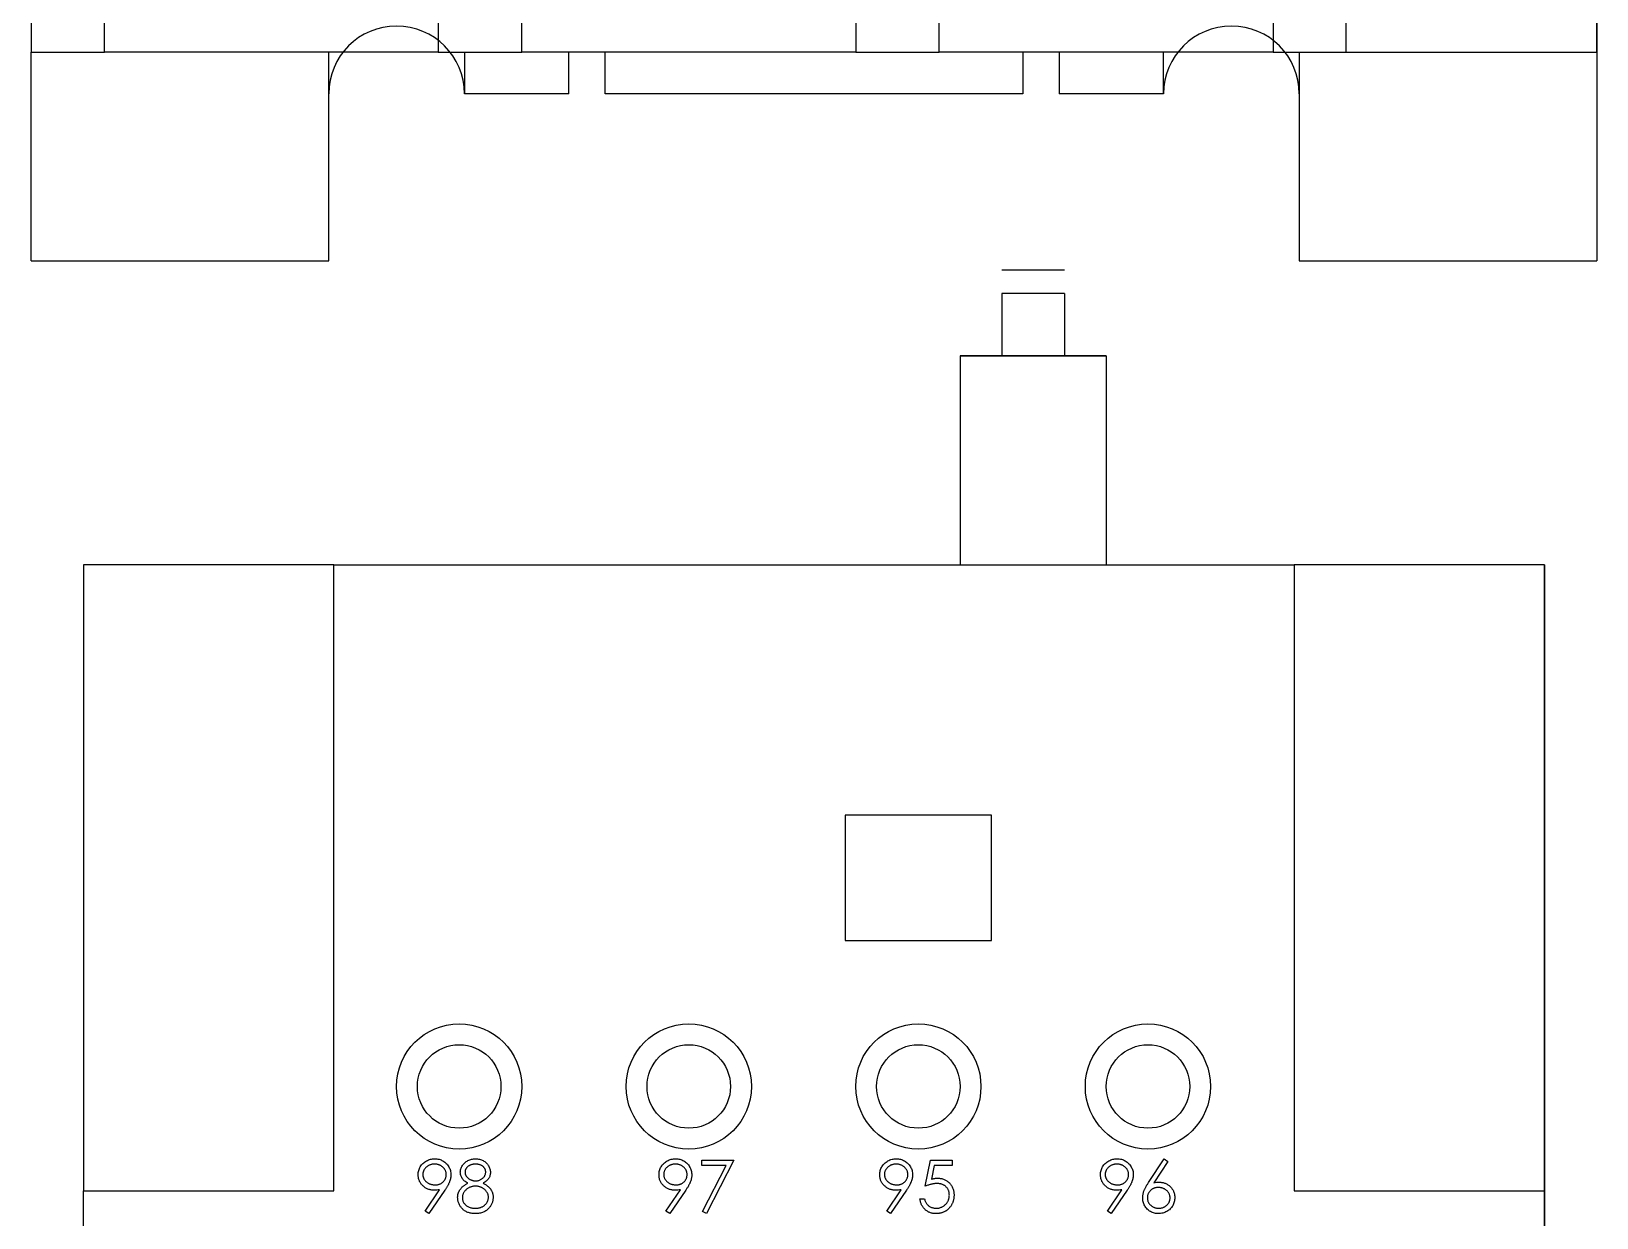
# Model space of a CAD drawing. Extents: x 406079 to 406779, y 334320 to 335420.
# Drawn here: x 406421 to 406496, y 334504.5 to 334561.4 of the extents above; entities that cross this region are included whole.
import ezdxf

# ---------------------------------------------------------------- set-up
doc = ezdxf.new("R2010")
doc.units = 0
doc.header["$MEASUREMENT"] = 0
for name, color, linetype in [('PV-1A6A', 7, 'Continuous'), ('PV-2418', 7, 'Continuous'), ('PV-2878', 7, 'Continuous')]:
    doc.layers.add(name, color=color, linetype=linetype)

# ---------------------------------------------------------------- blocks, each defined once
blk = doc.blocks.new('Manufacturer上海良信PartName接触器SeriesNDC1ShellFrameLimitingCurrentRemarkPartTypeMinCurrent38.1MaxCurrent65Poles3PMinPower0MaxPower0LibType3DelFlgfalseUpdateDate2023-01-0100000')
at = {"layer": 'PV-1A6A'}
blk.add_line((37.5, -50), (37.5, -64), dxfattribs=at)
for centre in [(-20, -56), (20, -56)]:
    blk.add_arc(centre, 3.25, 0, 180, dxfattribs=at)
at = {"layer": 'PV-2418'}
for p, q in [((-37.5, -29), (-37.5, -54)), ((25.5, -54), (25.5, -29)), ((37.5, -54), (37.5, -39.5)), ((-34, -54), (-34, -43)), ((-18, -43), (-18, -54)), ((-14, -54), (-14, -43)), ((2, -43), (2, -54)), ((6, -54), (6, -43)), ((22, -43), (22, -54)), ((-18, -54), (-34, -54)), ((-23.25, -64), (-23.25, -54)), ((-16.75, -54), (-16.75, -56)), ((2, -54), (-14, -54)), ((-11.75, -56), (-11.75, -54)), ((-10, -56), (-10, -54)), ((22, -54), (6, -54)), ((10, -54), (10, -56)), ((11.75, -54), (11.75, -56)), ((16.75, -56), (16.75, -54)), ((-37.5, -64), (-37.5, -54)), ((-37.5, -54), (-34, -54)), ((-18, -54), (-14, -54)), ((2, -54), (6, -54)), ((22, -54), (25.5, -54)), ((23.25, -54), (23.25, -64)), ((25.5, -54), (37.5, -54)), ((37.5, -54), (37.5, -64)), ((-11.75, -56), (-16.75, -56)), ((10, -56), (-10, -56)), ((16.75, -56), (11.75, -56)), ((-37.5, -64), (-23.25, -64)), ((23.25, -64), (37.5, -64))]:
    blk.add_line(p, q, dxfattribs=at)
blk = doc.blocks.new('Manufacturer上海良信PartName热继电器SeriesNDR2-95ShellFrameLimitingCurrentRemarkPartTypeMinCurrent17MaxCurrent104Poles3PMinPower0MaxPower0LibType3DelFlgfalseUpdateDate2023-01-0100000')
at = {"layer": 'PV-2878'}
for p, q in [((12, 37.056), (9, 37.056)), ((9, 35.944), (9, 32.944)), ((12, 35.944), (9, 35.944)), ((12, 35.944), (12, 32.944)), ((7, 32.944), (14, 32.944)), ((7, 32.944), (7, 22.944)), ((14, 32.944), (7, 32.944)), ((14, 32.944), (14, 22.944)), ((-35, 22.944), (-35, -7.056)), ((-23, 22.944), (-35, 22.944)), ((-23, 22.944), (23, 22.944)), ((-23, -7.056), (-23, 22.944)), ((23, 22.944), (23, -7.056)), ((23, 22.944), (23, -7.056)), ((23, 22.944), (23, 22.944)), ((35, 22.944), (23, 22.944)), ((35, -7.056), (35, 22.944)), ((35, 22.944), (35, 22.944)), ((35, 22.944), (35, 12.944)), ((35, 12.944), (35, -17.056)), ((8.5, 10.944), (1.5, 10.944)), ((1.5, 10.944), (1.5, 4.944)), ((8.5, 4.944), (8.5, 10.944)), ((1.5, 4.944), (8.5, 4.944)), ((-5.375, -5.84), (-5.375, -5.584)), ((-5.375, -5.584), (-3.836, -5.584)), ((-4.216, -5.84), (-5.375, -5.84)), ((-5.344, -8.042), (-4.216, -5.84)), ((-3.836, -5.584), (-5.151, -8.148)), ((5.33, -6.834), (5.587, -5.584)), ((5.587, -5.584), (6.612, -5.584)), ((5.762, -5.84), (5.627, -6.498)), ((6.612, -5.84), (5.762, -5.84)), ((6.612, -5.584), (6.612, -5.84)), ((16.026, -6.661), (16.773, -5.52)), ((16.945, -5.656), (16.285, -6.666)), ((16.773, -5.52), (16.945, -5.656)), ((-35, -7.056), (-23, -7.056)), ((-35, -12.056), (-35, -7.056)), ((-18.631, -8.023), (-17.936, -7.007)), ((-17.682, -7.022), (-18.452, -8.148)), ((-7.093, -8.023), (-6.398, -7.007)), ((-6.144, -7.022), (-6.913, -8.148)), ((3.484, -8.023), (4.179, -7.007)), ((4.433, -7.022), (3.664, -8.148)), ((5.074, -7.443), (5.298, -7.443)), ((14.061, -8.023), (14.756, -7.007)), ((15.01, -7.022), (14.24, -8.148)), ((23, -7.056), (35, -7.056)), ((35, -12.056), (35, -7.056)), ((35, -7.056), (35, -7.056)), ((-18.452, -8.148), (-18.631, -8.023)), ((-6.913, -8.148), (-7.093, -8.023)), ((-5.151, -8.148), (-5.344, -8.042)), ((3.664, -8.148), (3.484, -8.023)), ((14.24, -8.148), (14.061, -8.023))]:
    blk.add_line(p, q, dxfattribs=at)
for centre, radius in [((-17, -2.056), 3), ((-6, -2.056), 3), ((5, -2.056), 3), ((16, -2.056), 3), ((-17, -2.056), 2), ((-6, -2.056), 2), ((5, -2.056), 2), ((16, -2.056), 2)]:
    blk.add_circle(centre, radius, dxfattribs=at)
for points, knots in [([(-18.965, -6.286), (-18.963, -6.251), (-18.961, -6.182), (-18.941, -6.082), (-18.909, -5.987), (-18.864, -5.898), (-18.808, -5.816), (-18.74, -5.742), (-18.661, -5.677), (-18.573, -5.621), (-18.478, -5.576), (-18.378, -5.543), (-18.274, -5.524), (-18.204, -5.521), (-18.169, -5.52)], [0, 0, 0, 0, 0.085249, 0.167327, 0.248175, 0.328829, 0.409908, 0.490584, 0.572993, 0.658265, 0.744222, 0.82906, 0.913938, 1, 1, 1, 1]), ([(-18.18, -5.776), (-18.199, -5.777), (-18.237, -5.778), (-18.292, -5.784), (-18.345, -5.796), (-18.395, -5.812), (-18.444, -5.833), (-18.491, -5.858), (-18.535, -5.888), (-18.577, -5.921), (-18.615, -5.958), (-18.648, -5.998), (-18.677, -6.039), (-18.7, -6.082), (-18.718, -6.127), (-18.731, -6.174), (-18.739, -6.223), (-18.74, -6.256), (-18.74, -6.273)], [0, 0, 0, 0, 0.068712, 0.134812, 0.199538, 0.263335, 0.326747, 0.390328, 0.454126, 0.519203, 0.58351, 0.645497, 0.70529, 0.763488, 0.821856, 0.880004, 0.939108, 1, 1, 1, 1]), ([(-17.618, -6.273), (-17.619, -6.256), (-17.62, -6.223), (-17.627, -6.174), (-17.641, -6.127), (-17.659, -6.082), (-17.682, -6.039), (-17.71, -5.998), (-17.744, -5.958), (-17.782, -5.921), (-17.824, -5.888), (-17.868, -5.858), (-17.915, -5.833), (-17.964, -5.812), (-18.015, -5.796), (-18.068, -5.784), (-18.123, -5.778), (-18.161, -5.777), (-18.18, -5.776)], [0, 0, 0, 0, 0.0607601, 0.1197352, 0.1777569, 0.235999, 0.2940704, 0.3537332, 0.4159726, 0.4801398, 0.5450761, 0.6087349, 0.6721779, 0.7354528, 0.7991116, 0.8642837, 0.9308371, 1, 1, 1, 1]), ([(-18.169, -5.52), (-18.134, -5.521), (-18.066, -5.524), (-17.965, -5.543), (-17.869, -5.575), (-17.777, -5.619), (-17.692, -5.674), (-17.616, -5.74), (-17.55, -5.816), (-17.495, -5.901), (-17.45, -5.993), (-17.418, -6.089), (-17.398, -6.187), (-17.395, -6.254), (-17.394, -6.288)], [0, 0, 0, 0, 0.085532, 0.169003, 0.251943, 0.335682, 0.419409, 0.501265, 0.583703, 0.668, 0.751919, 0.834598, 0.916526, 1, 1, 1, 1]), ([(-16.945, -6.162), (-16.944, -6.135), (-16.942, -6.081), (-16.923, -6.002), (-16.892, -5.923), (-16.85, -5.847), (-16.797, -5.775), (-16.735, -5.71), (-16.663, -5.653), (-16.582, -5.606), (-16.496, -5.567), (-16.404, -5.54), (-16.31, -5.523), (-16.245, -5.521), (-16.213, -5.52)], [0, 0, 0, 0, 0.074058, 0.14887, 0.226668, 0.307735, 0.391157, 0.473929, 0.557928, 0.644989, 0.733364, 0.821092, 0.909287, 1, 1, 1, 1]), ([(-16.225, -5.776), (-16.243, -5.777), (-16.277, -5.778), (-16.327, -5.783), (-16.375, -5.792), (-16.421, -5.804), (-16.464, -5.821), (-16.506, -5.84), (-16.544, -5.864), (-16.58, -5.891), (-16.613, -5.92), (-16.642, -5.951), (-16.666, -5.983), (-16.687, -6.017), (-16.702, -6.052), (-16.713, -6.088), (-16.72, -6.126), (-16.721, -6.152), (-16.721, -6.165)], [0, 0, 0, 0, 0.075243, 0.147209, 0.216447, 0.284025, 0.350655, 0.415031, 0.47963, 0.544652, 0.608044, 0.667828, 0.725114, 0.780992, 0.835527, 0.889438, 0.944072, 1, 1, 1, 1]), ([(-15.727, -6.16), (-15.728, -6.148), (-15.729, -6.125), (-15.735, -6.09), (-15.745, -6.056), (-15.759, -6.022), (-15.777, -5.99), (-15.799, -5.958), (-15.825, -5.927), (-15.855, -5.896), (-15.888, -5.868), (-15.926, -5.843), (-15.967, -5.822), (-16.012, -5.805), (-16.06, -5.793), (-16.112, -5.783), (-16.167, -5.778), (-16.206, -5.777), (-16.225, -5.776)], [0, 0, 0, 0, 0.050902, 0.101034, 0.151084, 0.203062, 0.256248, 0.310847, 0.368769, 0.430015, 0.49252, 0.556049, 0.621996, 0.690192, 0.761385, 0.836356, 0.915487, 1, 1, 1, 1]), ([(-16.213, -5.52), (-16.181, -5.521), (-16.118, -5.523), (-16.026, -5.54), (-15.938, -5.568), (-15.854, -5.607), (-15.776, -5.654), (-15.707, -5.712), (-15.646, -5.776), (-15.596, -5.848), (-15.554, -5.924), (-15.525, -6.004), (-15.507, -6.086), (-15.504, -6.141), (-15.503, -6.169)], [0, 0, 0, 0, 0.08941, 0.176306, 0.262626, 0.349446, 0.435498, 0.518928, 0.601355, 0.684256, 0.765807, 0.844877, 0.92228, 1, 1, 1, 1]), ([(-7.426, -6.286), (-7.425, -6.251), (-7.422, -6.182), (-7.403, -6.082), (-7.371, -5.987), (-7.326, -5.898), (-7.269, -5.816), (-7.201, -5.742), (-7.122, -5.677), (-7.034, -5.621), (-6.939, -5.576), (-6.839, -5.543), (-6.736, -5.524), (-6.666, -5.521), (-6.63, -5.52)], [0, 0, 0, 0, 0.085249, 0.167327, 0.248175, 0.328829, 0.409908, 0.490584, 0.572993, 0.658265, 0.744222, 0.82906, 0.913938, 1, 1, 1, 1]), ([(-6.642, -5.776), (-6.661, -5.777), (-6.698, -5.778), (-6.753, -5.784), (-6.806, -5.796), (-6.857, -5.812), (-6.906, -5.833), (-6.952, -5.858), (-6.997, -5.888), (-7.038, -5.921), (-7.077, -5.958), (-7.11, -5.998), (-7.138, -6.039), (-7.162, -6.082), (-7.18, -6.127), (-7.193, -6.174), (-7.2, -6.223), (-7.201, -6.256), (-7.202, -6.273)], [0, 0, 0, 0, 0.068712, 0.134812, 0.199538, 0.263335, 0.326747, 0.390328, 0.454126, 0.519203, 0.58351, 0.645497, 0.70529, 0.763488, 0.821856, 0.880004, 0.939108, 1, 1, 1, 1]), ([(-6.08, -6.273), (-6.08, -6.256), (-6.081, -6.223), (-6.089, -6.174), (-6.102, -6.127), (-6.12, -6.082), (-6.144, -6.039), (-6.172, -5.998), (-6.205, -5.958), (-6.244, -5.921), (-6.286, -5.888), (-6.33, -5.858), (-6.377, -5.833), (-6.425, -5.812), (-6.476, -5.796), (-6.529, -5.784), (-6.585, -5.778), (-6.623, -5.777), (-6.642, -5.776)], [0, 0, 0, 0, 0.06076, 0.119735, 0.177757, 0.235999, 0.29407, 0.353733, 0.415973, 0.48014, 0.545076, 0.608735, 0.672178, 0.735453, 0.799112, 0.864284, 0.930837, 1, 1, 1, 1]), ([(-6.63, -5.52), (-6.596, -5.521), (-6.527, -5.524), (-6.427, -5.543), (-6.33, -5.575), (-6.239, -5.619), (-6.154, -5.674), (-6.078, -5.74), (-6.012, -5.816), (-5.956, -5.901), (-5.911, -5.993), (-5.879, -6.089), (-5.859, -6.187), (-5.857, -6.254), (-5.856, -6.288)], [0, 0, 0, 0, 0.085532, 0.169003, 0.251943, 0.335682, 0.419409, 0.501265, 0.583703, 0.668, 0.751919, 0.834598, 0.916526, 1, 1, 1, 1]), ([(3.151, -6.286), (3.152, -6.251), (3.154, -6.182), (3.174, -6.082), (3.206, -5.987), (3.251, -5.898), (3.308, -5.816), (3.376, -5.742), (3.454, -5.677), (3.543, -5.621), (3.638, -5.576), (3.738, -5.543), (3.841, -5.524), (3.911, -5.521), (3.947, -5.52)], [0, 0, 0, 0, 0.085249, 0.167327, 0.248175, 0.328829, 0.409908, 0.490584, 0.572993, 0.658265, 0.744222, 0.82906, 0.913938, 1, 1, 1, 1]), ([(3.935, -5.776), (3.916, -5.777), (3.879, -5.778), (3.824, -5.784), (3.771, -5.796), (3.72, -5.812), (3.671, -5.833), (3.625, -5.858), (3.58, -5.888), (3.539, -5.921), (3.5, -5.958), (3.467, -5.998), (3.439, -6.039), (3.415, -6.082), (3.397, -6.127), (3.384, -6.174), (3.377, -6.223), (3.376, -6.256), (3.375, -6.273)], [0, 0, 0, 0, 0.068712, 0.134812, 0.199538, 0.263335, 0.326747, 0.390328, 0.454126, 0.519203, 0.58351, 0.645497, 0.70529, 0.763488, 0.821856, 0.880004, 0.939108, 1, 1, 1, 1]), ([(4.497, -6.273), (4.496, -6.256), (4.495, -6.223), (4.488, -6.174), (4.475, -6.127), (4.457, -6.082), (4.433, -6.039), (4.405, -5.998), (4.372, -5.958), (4.333, -5.921), (4.291, -5.888), (4.247, -5.858), (4.2, -5.833), (4.152, -5.812), (4.101, -5.796), (4.047, -5.784), (3.992, -5.778), (3.954, -5.777), (3.935, -5.776)], [0, 0, 0, 0, 0.06076, 0.119735, 0.177757, 0.235999, 0.29407, 0.353733, 0.415973, 0.48014, 0.545076, 0.608735, 0.672178, 0.735453, 0.799112, 0.864284, 0.930837, 1, 1, 1, 1]), ([(3.947, -5.52), (3.981, -5.521), (4.05, -5.524), (4.15, -5.543), (4.247, -5.575), (4.338, -5.619), (4.423, -5.674), (4.499, -5.74), (4.565, -5.816), (4.621, -5.901), (4.665, -5.993), (4.698, -6.089), (4.718, -6.187), (4.72, -6.254), (4.721, -6.288)], [0, 0, 0, 0, 0.085532, 0.169003, 0.251943, 0.335682, 0.419409, 0.501265, 0.583703, 0.668, 0.751919, 0.834598, 0.916526, 1, 1, 1, 1]), ([(13.728, -6.286), (13.729, -6.251), (13.731, -6.182), (13.751, -6.082), (13.783, -5.987), (13.828, -5.898), (13.885, -5.816), (13.952, -5.742), (14.031, -5.677), (14.12, -5.621), (14.215, -5.576), (14.315, -5.543), (14.418, -5.524), (14.488, -5.521), (14.523, -5.52)], [0, 0, 0, 0, 0.0852491, 0.1673266, 0.2481753, 0.3288291, 0.4099081, 0.4905845, 0.5729935, 0.6582649, 0.7442216, 0.8290604, 0.9139383, 1, 1, 1, 1]), ([(14.512, -5.776), (14.493, -5.777), (14.456, -5.778), (14.4, -5.784), (14.348, -5.796), (14.297, -5.812), (14.248, -5.833), (14.201, -5.858), (14.157, -5.888), (14.116, -5.921), (14.077, -5.958), (14.044, -5.998), (14.016, -6.039), (13.992, -6.082), (13.974, -6.127), (13.961, -6.174), (13.953, -6.223), (13.953, -6.256), (13.952, -6.273)], [0, 0, 0, 0, 0.068712, 0.134812, 0.199538, 0.263335, 0.326747, 0.390328, 0.454126, 0.519203, 0.58351, 0.645497, 0.70529, 0.763488, 0.821856, 0.880004, 0.939108, 1, 1, 1, 1]), ([(15.074, -6.273), (15.073, -6.256), (15.072, -6.223), (15.065, -6.174), (15.052, -6.127), (15.034, -6.082), (15.01, -6.039), (14.982, -5.998), (14.948, -5.958), (14.91, -5.921), (14.868, -5.888), (14.824, -5.858), (14.777, -5.833), (14.728, -5.812), (14.678, -5.796), (14.624, -5.784), (14.569, -5.778), (14.531, -5.777), (14.512, -5.776)], [0, 0, 0, 0, 0.06076, 0.119735, 0.177757, 0.235999, 0.29407, 0.353733, 0.415973, 0.48014, 0.545076, 0.608735, 0.672178, 0.735453, 0.799112, 0.864284, 0.930837, 1, 1, 1, 1]), ([(14.523, -5.52), (14.558, -5.521), (14.627, -5.524), (14.727, -5.543), (14.824, -5.575), (14.915, -5.619), (15, -5.674), (15.076, -5.74), (15.142, -5.816), (15.198, -5.901), (15.242, -5.993), (15.275, -6.089), (15.294, -6.187), (15.297, -6.254), (15.298, -6.288)], [0, 0, 0, 0, 0.085532, 0.169003, 0.251943, 0.335682, 0.419409, 0.501265, 0.583703, 0.668, 0.751919, 0.834598, 0.916526, 1, 1, 1, 1]), ([(-18.199, -7.026), (-18.225, -7.026), (-18.277, -7.024), (-18.352, -7.014), (-18.425, -6.998), (-18.495, -6.974), (-18.562, -6.944), (-18.625, -6.907), (-18.686, -6.863), (-18.743, -6.813), (-18.794, -6.759), (-18.84, -6.701), (-18.878, -6.639), (-18.91, -6.574), (-18.934, -6.506), (-18.952, -6.436), (-18.963, -6.362), (-18.964, -6.311), (-18.965, -6.286)], [0, 0, 0, 0, 0.066295, 0.130131, 0.192862, 0.25436, 0.31591, 0.377338, 0.440205, 0.504175, 0.568034, 0.630228, 0.690861, 0.751422, 0.811466, 0.87275, 0.935391, 1, 1, 1, 1]), ([(-18.74, -6.273), (-18.74, -6.29), (-18.739, -6.323), (-18.731, -6.372), (-18.717, -6.419), (-18.699, -6.465), (-18.674, -6.508), (-18.644, -6.549), (-18.61, -6.588), (-18.57, -6.625), (-18.527, -6.659), (-18.48, -6.689), (-18.432, -6.714), (-18.381, -6.734), (-18.328, -6.75), (-18.273, -6.762), (-18.216, -6.768), (-18.177, -6.769), (-18.157, -6.77)], [0, 0, 0, 0, 0.05954, 0.117423, 0.17444, 0.231734, 0.289722, 0.3492, 0.410516, 0.47508, 0.540094, 0.604444, 0.668697, 0.73211, 0.796739, 0.862906, 0.930462, 1, 1, 1, 1]), ([(-18.157, -6.77), (-18.137, -6.769), (-18.099, -6.768), (-18.042, -6.762), (-17.989, -6.751), (-17.938, -6.734), (-17.89, -6.714), (-17.845, -6.689), (-17.804, -6.659), (-17.766, -6.626), (-17.732, -6.588), (-17.701, -6.549), (-17.675, -6.508), (-17.655, -6.464), (-17.638, -6.419), (-17.627, -6.372), (-17.62, -6.323), (-17.619, -6.29), (-17.618, -6.273)], [0, 0, 0, 0, 0.072713, 0.141547, 0.208363, 0.272462, 0.33539, 0.397711, 0.459383, 0.522098, 0.584315, 0.644392, 0.703345, 0.761509, 0.82003, 0.878517, 0.938265, 1, 1, 1, 1]), ([(-17.394, -6.288), (-17.395, -6.314), (-17.397, -6.368), (-17.409, -6.449), (-17.429, -6.531), (-17.452, -6.601), (-17.474, -6.658), (-17.495, -6.704), (-17.518, -6.752), (-17.545, -6.802), (-17.575, -6.854), (-17.607, -6.908), (-17.643, -6.965), (-17.669, -7.003), (-17.682, -7.022)], [0, 0, 0, 0, 0.09832, 0.1994175, 0.3056026, 0.4161624, 0.4745824, 0.5370065, 0.6038574, 0.6740896, 0.749417, 0.8282535, 0.9120542, 1, 1, 1, 1]), ([(-17.074, -7.376), (-17.073, -7.359), (-17.072, -7.324), (-17.067, -7.273), (-17.058, -7.223), (-17.045, -7.174), (-17.029, -7.127), (-17.008, -7.082), (-16.985, -7.037), (-16.958, -6.993), (-16.926, -6.952), (-16.89, -6.911), (-16.85, -6.871), (-16.804, -6.833), (-16.755, -6.795), (-16.701, -6.759), (-16.643, -6.724), (-16.601, -6.702), (-16.58, -6.691)], [0, 0, 0, 0, 0.058854, 0.116315, 0.172675, 0.22878, 0.28458, 0.340257, 0.39663, 0.453507, 0.512318, 0.572648, 0.636022, 0.702363, 0.771483, 0.844184, 0.92007, 1, 1, 1, 1]), ([(-16.58, -6.691), (-16.609, -6.676), (-16.665, -6.645), (-16.74, -6.589), (-16.804, -6.528), (-16.855, -6.461), (-16.896, -6.39), (-16.924, -6.316), (-16.943, -6.24), (-16.944, -6.188), (-16.945, -6.162)], [0, 0, 0, 0, 0.14586, 0.282426, 0.41085, 0.535029, 0.654701, 0.770133, 0.884556, 1, 1, 1, 1]), ([(-16.721, -6.165), (-16.721, -6.178), (-16.72, -6.204), (-16.712, -6.242), (-16.701, -6.279), (-16.683, -6.315), (-16.662, -6.351), (-16.636, -6.385), (-16.605, -6.419), (-16.57, -6.451), (-16.532, -6.481), (-16.491, -6.506), (-16.449, -6.528), (-16.406, -6.546), (-16.36, -6.56), (-16.314, -6.57), (-16.265, -6.577), (-16.233, -6.577), (-16.216, -6.578)], [0, 0, 0, 0, 0.0545639, 0.1078262, 0.1619237, 0.2175097, 0.2744983, 0.3348148, 0.3975549, 0.4647546, 0.5329012, 0.6000972, 0.6653542, 0.7310836, 0.7968835, 0.8632916, 0.9308312, 1, 1, 1, 1]), ([(-16.216, -6.578), (-16.195, -6.577), (-16.153, -6.576), (-16.09, -6.564), (-16.03, -6.546), (-15.971, -6.521), (-15.917, -6.49), (-15.869, -6.453), (-15.827, -6.41), (-15.791, -6.363), (-15.764, -6.313), (-15.742, -6.262), (-15.73, -6.211), (-15.728, -6.177), (-15.727, -6.16)], [0, 0, 0, 0, 0.0896899, 0.178494, 0.2668378, 0.3565582, 0.4453342, 0.5308058, 0.6140762, 0.6977071, 0.7791419, 0.8553536, 0.9285568, 1, 1, 1, 1]), ([(-15.503, -6.169), (-15.504, -6.196), (-15.506, -6.249), (-15.523, -6.327), (-15.552, -6.399), (-15.59, -6.468), (-15.641, -6.531), (-15.703, -6.59), (-15.776, -6.645), (-15.83, -6.675), (-15.858, -6.691)], [0, 0, 0, 0, 0.121904, 0.239413, 0.35541, 0.472091, 0.592859, 0.718703, 0.854892, 1, 1, 1, 1]), ([(-15.858, -6.691), (-15.838, -6.702), (-15.798, -6.723), (-15.741, -6.756), (-15.689, -6.792), (-15.641, -6.827), (-15.596, -6.864), (-15.557, -6.903), (-15.521, -6.942), (-15.49, -6.983), (-15.463, -7.024), (-15.439, -7.068), (-15.419, -7.112), (-15.403, -7.158), (-15.39, -7.206), (-15.381, -7.254), (-15.376, -7.305), (-15.375, -7.339), (-15.375, -7.356)], [0, 0, 0, 0, 0.079525, 0.1551, 0.22722, 0.295911, 0.362056, 0.42552, 0.485813, 0.544495, 0.60146, 0.657841, 0.713974, 0.769468, 0.82613, 0.882885, 0.940701, 1, 1, 1, 1]), ([(-6.66, -7.026), (-6.687, -7.026), (-6.738, -7.024), (-6.814, -7.014), (-6.887, -6.998), (-6.956, -6.974), (-7.023, -6.944), (-7.087, -6.907), (-7.147, -6.863), (-7.204, -6.813), (-7.256, -6.759), (-7.302, -6.701), (-7.34, -6.639), (-7.372, -6.574), (-7.396, -6.506), (-7.413, -6.436), (-7.424, -6.362), (-7.426, -6.311), (-7.426, -6.286)], [0, 0, 0, 0, 0.066295, 0.130131, 0.192862, 0.25436, 0.31591, 0.377338, 0.440205, 0.504175, 0.568034, 0.630228, 0.690861, 0.751422, 0.811466, 0.87275, 0.935391, 1, 1, 1, 1]), ([(-7.202, -6.273), (-7.201, -6.29), (-7.201, -6.323), (-7.192, -6.372), (-7.179, -6.419), (-7.16, -6.465), (-7.136, -6.508), (-7.106, -6.549), (-7.071, -6.588), (-7.031, -6.625), (-6.988, -6.659), (-6.942, -6.689), (-6.893, -6.714), (-6.843, -6.734), (-6.79, -6.75), (-6.735, -6.762), (-6.677, -6.768), (-6.639, -6.769), (-6.619, -6.77)], [0, 0, 0, 0, 0.05954, 0.117423, 0.17444, 0.231734, 0.289722, 0.3492, 0.410516, 0.47508, 0.540094, 0.604444, 0.668697, 0.73211, 0.796739, 0.862906, 0.930462, 1, 1, 1, 1]), ([(-6.619, -6.77), (-6.599, -6.769), (-6.56, -6.768), (-6.504, -6.762), (-6.45, -6.751), (-6.4, -6.734), (-6.352, -6.714), (-6.307, -6.689), (-6.266, -6.659), (-6.227, -6.626), (-6.193, -6.588), (-6.163, -6.549), (-6.137, -6.508), (-6.116, -6.464), (-6.1, -6.419), (-6.088, -6.372), (-6.082, -6.323), (-6.081, -6.29), (-6.08, -6.273)], [0, 0, 0, 0, 0.072713, 0.1415475, 0.2083625, 0.2724616, 0.33539, 0.3977113, 0.4593834, 0.5220982, 0.5843148, 0.6443919, 0.703345, 0.7615089, 0.8200305, 0.878517, 0.9382645, 1, 1, 1, 1]), ([(-5.856, -6.288), (-5.856, -6.314), (-5.858, -6.368), (-5.87, -6.449), (-5.89, -6.531), (-5.913, -6.601), (-5.936, -6.658), (-5.957, -6.704), (-5.98, -6.752), (-6.007, -6.802), (-6.036, -6.854), (-6.069, -6.908), (-6.105, -6.965), (-6.131, -7.003), (-6.144, -7.022)], [0, 0, 0, 0, 0.09832, 0.1994175, 0.3056026, 0.4161624, 0.4745824, 0.5370065, 0.6038574, 0.6740896, 0.749417, 0.8282535, 0.9120542, 1, 1, 1, 1]), ([(3.916, -7.026), (3.89, -7.026), (3.839, -7.024), (3.763, -7.014), (3.69, -6.998), (3.621, -6.974), (3.554, -6.944), (3.49, -6.907), (3.43, -6.863), (3.373, -6.813), (3.321, -6.759), (3.275, -6.701), (3.237, -6.639), (3.205, -6.574), (3.181, -6.506), (3.163, -6.436), (3.153, -6.362), (3.151, -6.311), (3.151, -6.286)], [0, 0, 0, 0, 0.066295, 0.130131, 0.192862, 0.25436, 0.31591, 0.377338, 0.440205, 0.504175, 0.568034, 0.630228, 0.690861, 0.751422, 0.811466, 0.87275, 0.935391, 1, 1, 1, 1]), ([(3.375, -6.273), (3.376, -6.29), (3.376, -6.323), (3.385, -6.372), (3.398, -6.419), (3.417, -6.465), (3.441, -6.508), (3.471, -6.549), (3.506, -6.588), (3.545, -6.625), (3.589, -6.659), (3.635, -6.689), (3.684, -6.714), (3.734, -6.734), (3.787, -6.75), (3.842, -6.762), (3.899, -6.768), (3.938, -6.769), (3.958, -6.77)], [0, 0, 0, 0, 0.05954, 0.117423, 0.17444, 0.231734, 0.289722, 0.3492, 0.410516, 0.47508, 0.540094, 0.604444, 0.668697, 0.73211, 0.796739, 0.862906, 0.930462, 1, 1, 1, 1]), ([(3.958, -6.77), (3.978, -6.769), (4.017, -6.768), (4.073, -6.762), (4.127, -6.751), (4.177, -6.734), (4.225, -6.714), (4.27, -6.689), (4.311, -6.659), (4.35, -6.626), (4.384, -6.588), (4.414, -6.549), (4.44, -6.508), (4.46, -6.464), (4.477, -6.419), (4.489, -6.372), (4.495, -6.323), (4.496, -6.29), (4.497, -6.273)], [0, 0, 0, 0, 0.072713, 0.1415475, 0.2083625, 0.2724616, 0.33539, 0.3977113, 0.4593834, 0.5220982, 0.5843148, 0.6443919, 0.703345, 0.7615089, 0.8200305, 0.878517, 0.9382645, 1, 1, 1, 1]), ([(4.721, -6.288), (4.72, -6.314), (4.719, -6.368), (4.707, -6.449), (4.686, -6.531), (4.663, -6.601), (4.641, -6.658), (4.62, -6.704), (4.597, -6.752), (4.57, -6.802), (4.541, -6.854), (4.508, -6.908), (4.472, -6.965), (4.446, -7.003), (4.433, -7.022)], [0, 0, 0, 0, 0.09832, 0.1994175, 0.3056026, 0.4161624, 0.4745824, 0.5370065, 0.6038574, 0.6740896, 0.749417, 0.8282535, 0.9120542, 1, 1, 1, 1]), ([(5.881, -6.706), (5.862, -6.706), (5.822, -6.707), (5.76, -6.713), (5.696, -6.724), (5.629, -6.738), (5.558, -6.756), (5.485, -6.778), (5.408, -6.804), (5.357, -6.824), (5.33, -6.834)], [0, 0, 0, 0, 0.102203, 0.211023, 0.3251, 0.446502, 0.573788, 0.708901, 0.850358, 1, 1, 1, 1]), ([(5.627, -6.498), (5.654, -6.491), (5.705, -6.477), (5.781, -6.461), (5.853, -6.451), (5.899, -6.45), (5.922, -6.449)], [0, 0, 0, 0, 0.275068, 0.532901, 0.773973, 1, 1, 1, 1]), ([(6.484, -7.258), (6.484, -7.238), (6.483, -7.198), (6.475, -7.141), (6.462, -7.087), (6.444, -7.035), (6.421, -6.986), (6.393, -6.94), (6.359, -6.898), (6.32, -6.858), (6.278, -6.822), (6.231, -6.791), (6.181, -6.765), (6.128, -6.743), (6.071, -6.726), (6.011, -6.714), (5.947, -6.707), (5.904, -6.706), (5.881, -6.706)], [0, 0, 0, 0, 0.0653514, 0.127916, 0.1883602, 0.2472161, 0.3056301, 0.3637698, 0.4226609, 0.4826873, 0.5433002, 0.604118, 0.6649649, 0.7274135, 0.7914676, 0.8580554, 0.9270368, 1, 1, 1, 1]), ([(5.922, -6.449), (5.95, -6.45), (6.004, -6.451), (6.085, -6.463), (6.161, -6.481), (6.234, -6.506), (6.304, -6.538), (6.368, -6.578), (6.43, -6.625), (6.487, -6.678), (6.539, -6.738), (6.584, -6.801), (6.623, -6.869), (6.654, -6.941), (6.679, -7.017), (6.696, -7.097), (6.707, -7.181), (6.708, -7.238), (6.708, -7.267)], [0, 0, 0, 0, 0.065808, 0.129394, 0.190894, 0.251281, 0.310815, 0.370371, 0.430768, 0.492881, 0.555104, 0.616067, 0.677256, 0.73826, 0.800762, 0.864778, 0.931045, 1, 1, 1, 1]), ([(14.493, -7.026), (14.467, -7.026), (14.416, -7.024), (14.34, -7.014), (14.267, -6.998), (14.198, -6.974), (14.131, -6.944), (14.067, -6.907), (14.007, -6.863), (13.95, -6.813), (13.898, -6.759), (13.852, -6.701), (13.814, -6.639), (13.782, -6.574), (13.758, -6.506), (13.74, -6.436), (13.73, -6.362), (13.728, -6.311), (13.728, -6.286)], [0, 0, 0, 0, 0.066295, 0.130131, 0.192862, 0.25436, 0.31591, 0.377338, 0.440205, 0.504175, 0.568034, 0.630228, 0.690861, 0.751422, 0.811466, 0.87275, 0.935391, 1, 1, 1, 1]), ([(13.952, -6.273), (13.952, -6.29), (13.953, -6.323), (13.962, -6.372), (13.975, -6.419), (13.994, -6.465), (14.018, -6.508), (14.048, -6.549), (14.083, -6.588), (14.122, -6.625), (14.166, -6.659), (14.212, -6.689), (14.26, -6.714), (14.311, -6.734), (14.364, -6.75), (14.419, -6.762), (14.476, -6.768), (14.515, -6.769), (14.535, -6.77)], [0, 0, 0, 0, 0.05954, 0.117423, 0.17444, 0.231734, 0.289722, 0.3492, 0.410516, 0.47508, 0.540094, 0.604444, 0.668697, 0.73211, 0.796739, 0.862906, 0.930462, 1, 1, 1, 1]), ([(14.535, -6.77), (14.555, -6.769), (14.594, -6.768), (14.65, -6.762), (14.704, -6.751), (14.754, -6.734), (14.802, -6.714), (14.847, -6.689), (14.888, -6.659), (14.927, -6.626), (14.961, -6.588), (14.991, -6.549), (15.017, -6.508), (15.037, -6.464), (15.054, -6.419), (15.066, -6.372), (15.072, -6.323), (15.073, -6.29), (15.074, -6.273)], [0, 0, 0, 0, 0.072713, 0.1415475, 0.2083625, 0.2724616, 0.33539, 0.3977113, 0.4593834, 0.5220982, 0.5843148, 0.6443919, 0.703345, 0.7615089, 0.8200305, 0.878517, 0.9382645, 1, 1, 1, 1]), ([(15.298, -6.288), (15.297, -6.314), (15.296, -6.368), (15.284, -6.449), (15.263, -6.531), (15.24, -6.601), (15.218, -6.658), (15.197, -6.704), (15.174, -6.752), (15.147, -6.802), (15.118, -6.854), (15.085, -6.908), (15.049, -6.965), (15.023, -7.003), (15.01, -7.022)], [0, 0, 0, 0, 0.09832, 0.1994175, 0.3056026, 0.4161624, 0.4745824, 0.5370065, 0.6038574, 0.6740896, 0.749417, 0.8282535, 0.9120542, 1, 1, 1, 1]), ([(15.747, -7.387), (15.748, -7.361), (15.749, -7.309), (15.762, -7.229), (15.781, -7.148), (15.802, -7.078), (15.825, -7.022), (15.844, -6.976), (15.868, -6.929), (15.893, -6.879), (15.922, -6.828), (15.954, -6.774), (15.989, -6.718), (16.014, -6.68), (16.026, -6.661)], [0, 0, 0, 0, 0.0978182, 0.1997261, 0.3052764, 0.4158115, 0.4744722, 0.5372739, 0.6036574, 0.6742989, 0.7498345, 0.8285985, 0.9123778, 1, 1, 1, 1]), ([(16.285, -6.666), (16.329, -6.659), (16.415, -6.645), (16.501, -6.643), (16.544, -6.642)], [0, 0, 0, 0, 0.512659, 1, 1, 1, 1]), ([(16.544, -6.642), (16.569, -6.642), (16.619, -6.644), (16.693, -6.654), (16.763, -6.67), (16.831, -6.694), (16.895, -6.725), (16.957, -6.761), (17.015, -6.805), (17.07, -6.855), (17.121, -6.91), (17.165, -6.968), (17.202, -7.029), (17.233, -7.094), (17.256, -7.162), (17.273, -7.233), (17.283, -7.307), (17.285, -7.357), (17.285, -7.382)], [0, 0, 0, 0, 0.0652308, 0.1284049, 0.1900671, 0.2509434, 0.3115458, 0.3728628, 0.4350237, 0.4990717, 0.5630911, 0.6255101, 0.68668, 0.7472825, 0.8085635, 0.8707421, 0.934341, 1, 1, 1, 1]), ([(-17.936, -7.007), (-17.98, -7.013), (-18.068, -7.023), (-18.156, -7.025), (-18.199, -7.026)], [0, 0, 0, 0, 0.507858, 1, 1, 1, 1]), ([(-16.228, -8.148), (-16.261, -8.147), (-16.327, -8.146), (-16.422, -8.135), (-16.51, -8.116), (-16.593, -8.09), (-16.669, -8.056), (-16.739, -8.014), (-16.803, -7.965), (-16.859, -7.908), (-16.91, -7.848), (-16.953, -7.785), (-16.99, -7.72), (-17.021, -7.655), (-17.045, -7.587), (-17.061, -7.518), (-17.072, -7.448), (-17.073, -7.4), (-17.074, -7.376)], [0, 0, 0, 0, 0.078556, 0.152863, 0.22356, 0.290375, 0.355403, 0.418291, 0.480389, 0.543073, 0.604924, 0.664398, 0.721943, 0.778375, 0.83383, 0.888861, 0.944089, 1, 1, 1, 1]), ([(-16.211, -6.834), (-16.233, -6.834), (-16.277, -6.835), (-16.34, -6.844), (-16.402, -6.856), (-16.46, -6.874), (-16.516, -6.898), (-16.569, -6.926), (-16.62, -6.96), (-16.666, -6.999), (-16.709, -7.04), (-16.746, -7.084), (-16.778, -7.129), (-16.804, -7.177), (-16.825, -7.226), (-16.839, -7.277), (-16.847, -7.33), (-16.849, -7.366), (-16.849, -7.384)], [0, 0, 0, 0, 0.071269, 0.139812, 0.206497, 0.271535, 0.336082, 0.400528, 0.464984, 0.53005, 0.594423, 0.655583, 0.714849, 0.772115, 0.828999, 0.885122, 0.942079, 1, 1, 1, 1]), ([(-16.849, -7.384), (-16.848, -7.406), (-16.846, -7.451), (-16.831, -7.517), (-16.806, -7.581), (-16.772, -7.642), (-16.73, -7.699), (-16.677, -7.749), (-16.619, -7.793), (-16.551, -7.829), (-16.478, -7.857), (-16.398, -7.877), (-16.314, -7.89), (-16.255, -7.891), (-16.225, -7.892)], [0, 0, 0, 0, 0.074898, 0.148596, 0.224471, 0.302323, 0.381919, 0.461149, 0.542417, 0.626716, 0.714597, 0.804903, 0.900127, 1, 1, 1, 1]), ([(-16.225, -7.892), (-16.202, -7.891), (-16.156, -7.89), (-16.09, -7.883), (-16.027, -7.87), (-15.968, -7.853), (-15.912, -7.831), (-15.861, -7.803), (-15.812, -7.771), (-15.769, -7.733), (-15.729, -7.693), (-15.695, -7.65), (-15.665, -7.606), (-15.641, -7.56), (-15.622, -7.513), (-15.609, -7.464), (-15.601, -7.413), (-15.6, -7.378), (-15.599, -7.36)], [0, 0, 0, 0, 0.0765589, 0.1491614, 0.2188268, 0.2855671, 0.3503131, 0.4141252, 0.4771792, 0.540368, 0.6022024, 0.6620337, 0.7199344, 0.7759074, 0.8311149, 0.8866674, 0.9425524, 1, 1, 1, 1]), ([(-15.599, -7.36), (-15.6, -7.343), (-15.601, -7.31), (-15.609, -7.26), (-15.623, -7.212), (-15.643, -7.165), (-15.669, -7.12), (-15.7, -7.076), (-15.737, -7.034), (-15.778, -6.994), (-15.824, -6.956), (-15.872, -6.924), (-15.923, -6.896), (-15.976, -6.873), (-16.032, -6.856), (-16.089, -6.843), (-16.149, -6.835), (-16.19, -6.835), (-16.211, -6.834)], [0, 0, 0, 0, 0.057339, 0.113063, 0.169181, 0.225775, 0.283826, 0.343454, 0.405907, 0.471392, 0.538003, 0.603064, 0.667602, 0.732225, 0.797005, 0.863048, 0.930357, 1, 1, 1, 1]), ([(-15.375, -7.356), (-15.375, -7.38), (-15.377, -7.428), (-15.386, -7.498), (-15.4, -7.566), (-15.421, -7.633), (-15.448, -7.696), (-15.481, -7.758), (-15.519, -7.818), (-15.549, -7.855), (-15.564, -7.874)], [0, 0, 0, 0, 0.1281582, 0.2536731, 0.3773253, 0.4993846, 0.6229184, 0.7458394, 0.8713953, 1, 1, 1, 1]), ([(-6.398, -7.007), (-6.442, -7.013), (-6.529, -7.023), (-6.617, -7.025), (-6.66, -7.026)], [0, 0, 0, 0, 0.507858, 1, 1, 1, 1]), ([(4.179, -7.007), (4.135, -7.013), (4.048, -7.023), (3.96, -7.025), (3.916, -7.026)], [0, 0, 0, 0, 0.507858, 1, 1, 1, 1]), ([(5.837, -8.148), (5.812, -8.148), (5.763, -8.147), (5.691, -8.137), (5.622, -8.122), (5.556, -8.1), (5.493, -8.073), (5.433, -8.038), (5.376, -7.999), (5.322, -7.952), (5.273, -7.902), (5.229, -7.847), (5.189, -7.788), (5.156, -7.726), (5.127, -7.661), (5.104, -7.591), (5.086, -7.519), (5.078, -7.469), (5.074, -7.443)], [0, 0, 0, 0, 0.0654211, 0.1287084, 0.1902361, 0.2507244, 0.3106372, 0.3707664, 0.4316147, 0.493523, 0.5558835, 0.6173424, 0.678668, 0.7407114, 0.8029854, 0.8668026, 0.9323472, 1, 1, 1, 1]), ([(5.298, -7.443), (5.304, -7.467), (5.314, -7.513), (5.338, -7.577), (5.366, -7.634), (5.4, -7.686), (5.44, -7.73), (5.486, -7.77), (5.538, -7.806), (5.596, -7.836), (5.656, -7.861), (5.72, -7.878), (5.784, -7.89), (5.828, -7.891), (5.85, -7.892)], [0, 0, 0, 0, 0.094687, 0.181994, 0.264377, 0.34218, 0.418618, 0.496509, 0.577369, 0.661511, 0.746733, 0.831258, 0.915206, 1, 1, 1, 1]), ([(6.708, -7.267), (6.708, -7.288), (6.707, -7.328), (6.702, -7.388), (6.693, -7.447), (6.681, -7.505), (6.664, -7.561), (6.645, -7.616), (6.621, -7.669), (6.595, -7.722), (6.566, -7.772), (6.533, -7.819), (6.498, -7.863), (6.461, -7.904), (6.421, -7.942), (6.378, -7.977), (6.334, -8.01), (6.286, -8.038), (6.237, -8.065), (6.185, -8.087), (6.131, -8.106), (6.076, -8.121), (6.019, -8.133), (5.96, -8.142), (5.899, -8.148), (5.857, -8.148), (5.837, -8.148)], [0, 0, 0, 0, 0.044014, 0.087434, 0.130118, 0.172554, 0.214555, 0.256298, 0.298438, 0.340849, 0.382715, 0.423924, 0.464246, 0.504074, 0.543862, 0.583567, 0.623094, 0.663229, 0.703551, 0.743938, 0.784541, 0.82575, 0.867757, 0.910745, 0.954914, 1, 1, 1, 1]), ([(5.85, -7.892), (5.871, -7.891), (5.913, -7.89), (5.975, -7.881), (6.035, -7.867), (6.092, -7.847), (6.148, -7.822), (6.2, -7.79), (6.25, -7.753), (6.298, -7.711), (6.341, -7.665), (6.38, -7.615), (6.412, -7.562), (6.439, -7.507), (6.459, -7.449), (6.474, -7.388), (6.482, -7.324), (6.483, -7.28), (6.484, -7.258)], [0, 0, 0, 0, 0.064207, 0.126425, 0.18768, 0.248216, 0.308305, 0.369661, 0.431699, 0.495947, 0.559758, 0.622295, 0.683911, 0.745092, 0.80674, 0.869087, 0.93329, 1, 1, 1, 1]), ([(14.756, -7.007), (14.712, -7.013), (14.625, -7.023), (14.537, -7.025), (14.493, -7.026)], [0, 0, 0, 0, 0.507858, 1, 1, 1, 1]), ([(16.504, -8.148), (16.47, -8.147), (16.404, -8.145), (16.306, -8.126), (16.212, -8.094), (16.122, -8.051), (16.039, -7.997), (15.965, -7.932), (15.899, -7.857), (15.845, -7.772), (15.802, -7.681), (15.77, -7.586), (15.751, -7.487), (15.748, -7.421), (15.747, -7.387)], [0, 0, 0, 0, 0.0843347, 0.1670523, 0.2495661, 0.3327405, 0.4159149, 0.497828, 0.5803726, 0.6646001, 0.7494667, 0.8325102, 0.9156393, 1, 1, 1, 1]), ([(16.497, -6.898), (16.478, -6.899), (16.44, -6.9), (16.386, -6.906), (16.334, -6.918), (16.285, -6.933), (16.238, -6.954), (16.195, -6.979), (16.154, -7.009), (16.117, -7.043), (16.082, -7.08), (16.053, -7.119), (16.028, -7.161), (16.007, -7.204), (15.991, -7.249), (15.979, -7.296), (15.973, -7.346), (15.972, -7.379), (15.971, -7.396)], [0, 0, 0, 0, 0.070599, 0.137901, 0.203196, 0.26679, 0.329106, 0.390654, 0.452653, 0.515748, 0.577926, 0.63893, 0.698351, 0.757296, 0.816394, 0.876267, 0.936817, 1, 1, 1, 1]), ([(15.971, -7.396), (15.972, -7.413), (15.973, -7.446), (15.981, -7.495), (15.993, -7.542), (16.011, -7.587), (16.032, -7.63), (16.061, -7.671), (16.093, -7.711), (16.13, -7.747), (16.171, -7.781), (16.214, -7.811), (16.259, -7.836), (16.307, -7.856), (16.356, -7.872), (16.408, -7.884), (16.461, -7.89), (16.498, -7.891), (16.516, -7.892)], [0, 0, 0, 0, 0.061842, 0.121262, 0.180746, 0.239231, 0.298308, 0.358183, 0.420359, 0.484792, 0.549938, 0.613718, 0.676681, 0.739154, 0.8022, 0.86674, 0.93205, 1, 1, 1, 1]), ([(17.061, -7.396), (17.061, -7.379), (17.06, -7.345), (17.051, -7.296), (17.039, -7.249), (17.021, -7.204), (16.997, -7.16), (16.968, -7.119), (16.935, -7.079), (16.896, -7.043), (16.854, -7.009), (16.809, -6.979), (16.762, -6.954), (16.714, -6.933), (16.662, -6.918), (16.609, -6.906), (16.554, -6.9), (16.516, -6.899), (16.497, -6.898)], [0, 0, 0, 0, 0.061138, 0.119994, 0.178225, 0.236256, 0.294929, 0.354716, 0.41673, 0.480664, 0.545832, 0.609758, 0.672971, 0.736017, 0.799839, 0.864775, 0.931088, 1, 1, 1, 1]), ([(17.285, -7.382), (17.284, -7.417), (17.282, -7.486), (17.262, -7.587), (17.231, -7.682), (17.187, -7.771), (17.132, -7.854), (17.065, -7.928), (16.988, -7.993), (16.902, -8.048), (16.808, -8.093), (16.71, -8.125), (16.608, -8.144), (16.539, -8.147), (16.504, -8.148)], [0, 0, 0, 0, 0.085948, 0.169125, 0.250399, 0.33229, 0.413364, 0.494172, 0.576022, 0.660757, 0.745783, 0.830044, 0.914028, 1, 1, 1, 1]), ([(16.516, -7.892), (16.535, -7.891), (16.571, -7.89), (16.625, -7.884), (16.676, -7.872), (16.726, -7.856), (16.773, -7.836), (16.818, -7.811), (16.861, -7.781), (16.902, -7.747), (16.939, -7.711), (16.972, -7.671), (16.999, -7.63), (17.022, -7.587), (17.04, -7.542), (17.052, -7.495), (17.06, -7.446), (17.061, -7.413), (17.061, -7.396)], [0, 0, 0, 0, 0.0679624, 0.1332834, 0.1978353, 0.260892, 0.3233765, 0.3863501, 0.4496377, 0.5147953, 0.5792399, 0.6418142, 0.7013586, 0.7607268, 0.8192221, 0.8787162, 0.9381474, 1, 1, 1, 1]), ([(-15.564, -7.874), (-15.584, -7.896), (-15.624, -7.939), (-15.691, -7.995), (-15.766, -8.043), (-15.846, -8.081), (-15.933, -8.112), (-16.026, -8.133), (-16.125, -8.145), (-16.193, -8.147), (-16.228, -8.148)], [0, 0, 0, 0, 0.1192835, 0.2370929, 0.354796, 0.4745763, 0.5974601, 0.7249262, 0.8588832, 1, 1, 1, 1])]:
    blk.add_open_spline(points, degree=3, knots=knots, dxfattribs=at)

msp = doc.modelspace()

# ---------------------------------------------------------------- block references
for name, p in [('Manufacturer上海良信PartName接触器SeriesNDC1ShellFrameLimitingCurrentRemarkPartTypeMinCurrent38.1MaxCurrent65Poles3PMinPower0MaxPower0LibType3DelFlgfalseUpdateDate2023-01-0100000', (406458.541, 334614.369)), ('Manufacturer上海良信PartName热继电器SeriesNDR2-95ShellFrameLimitingCurrentRemarkPartTypeMinCurrent17MaxCurrent104Poles3PMinPower0MaxPower0LibType3DelFlgfalseUpdateDate2023-01-0100000', (406458.541, 334512.869))]:
    msp.add_blockref(name, p)

doc.saveas('drawing.dxf')
